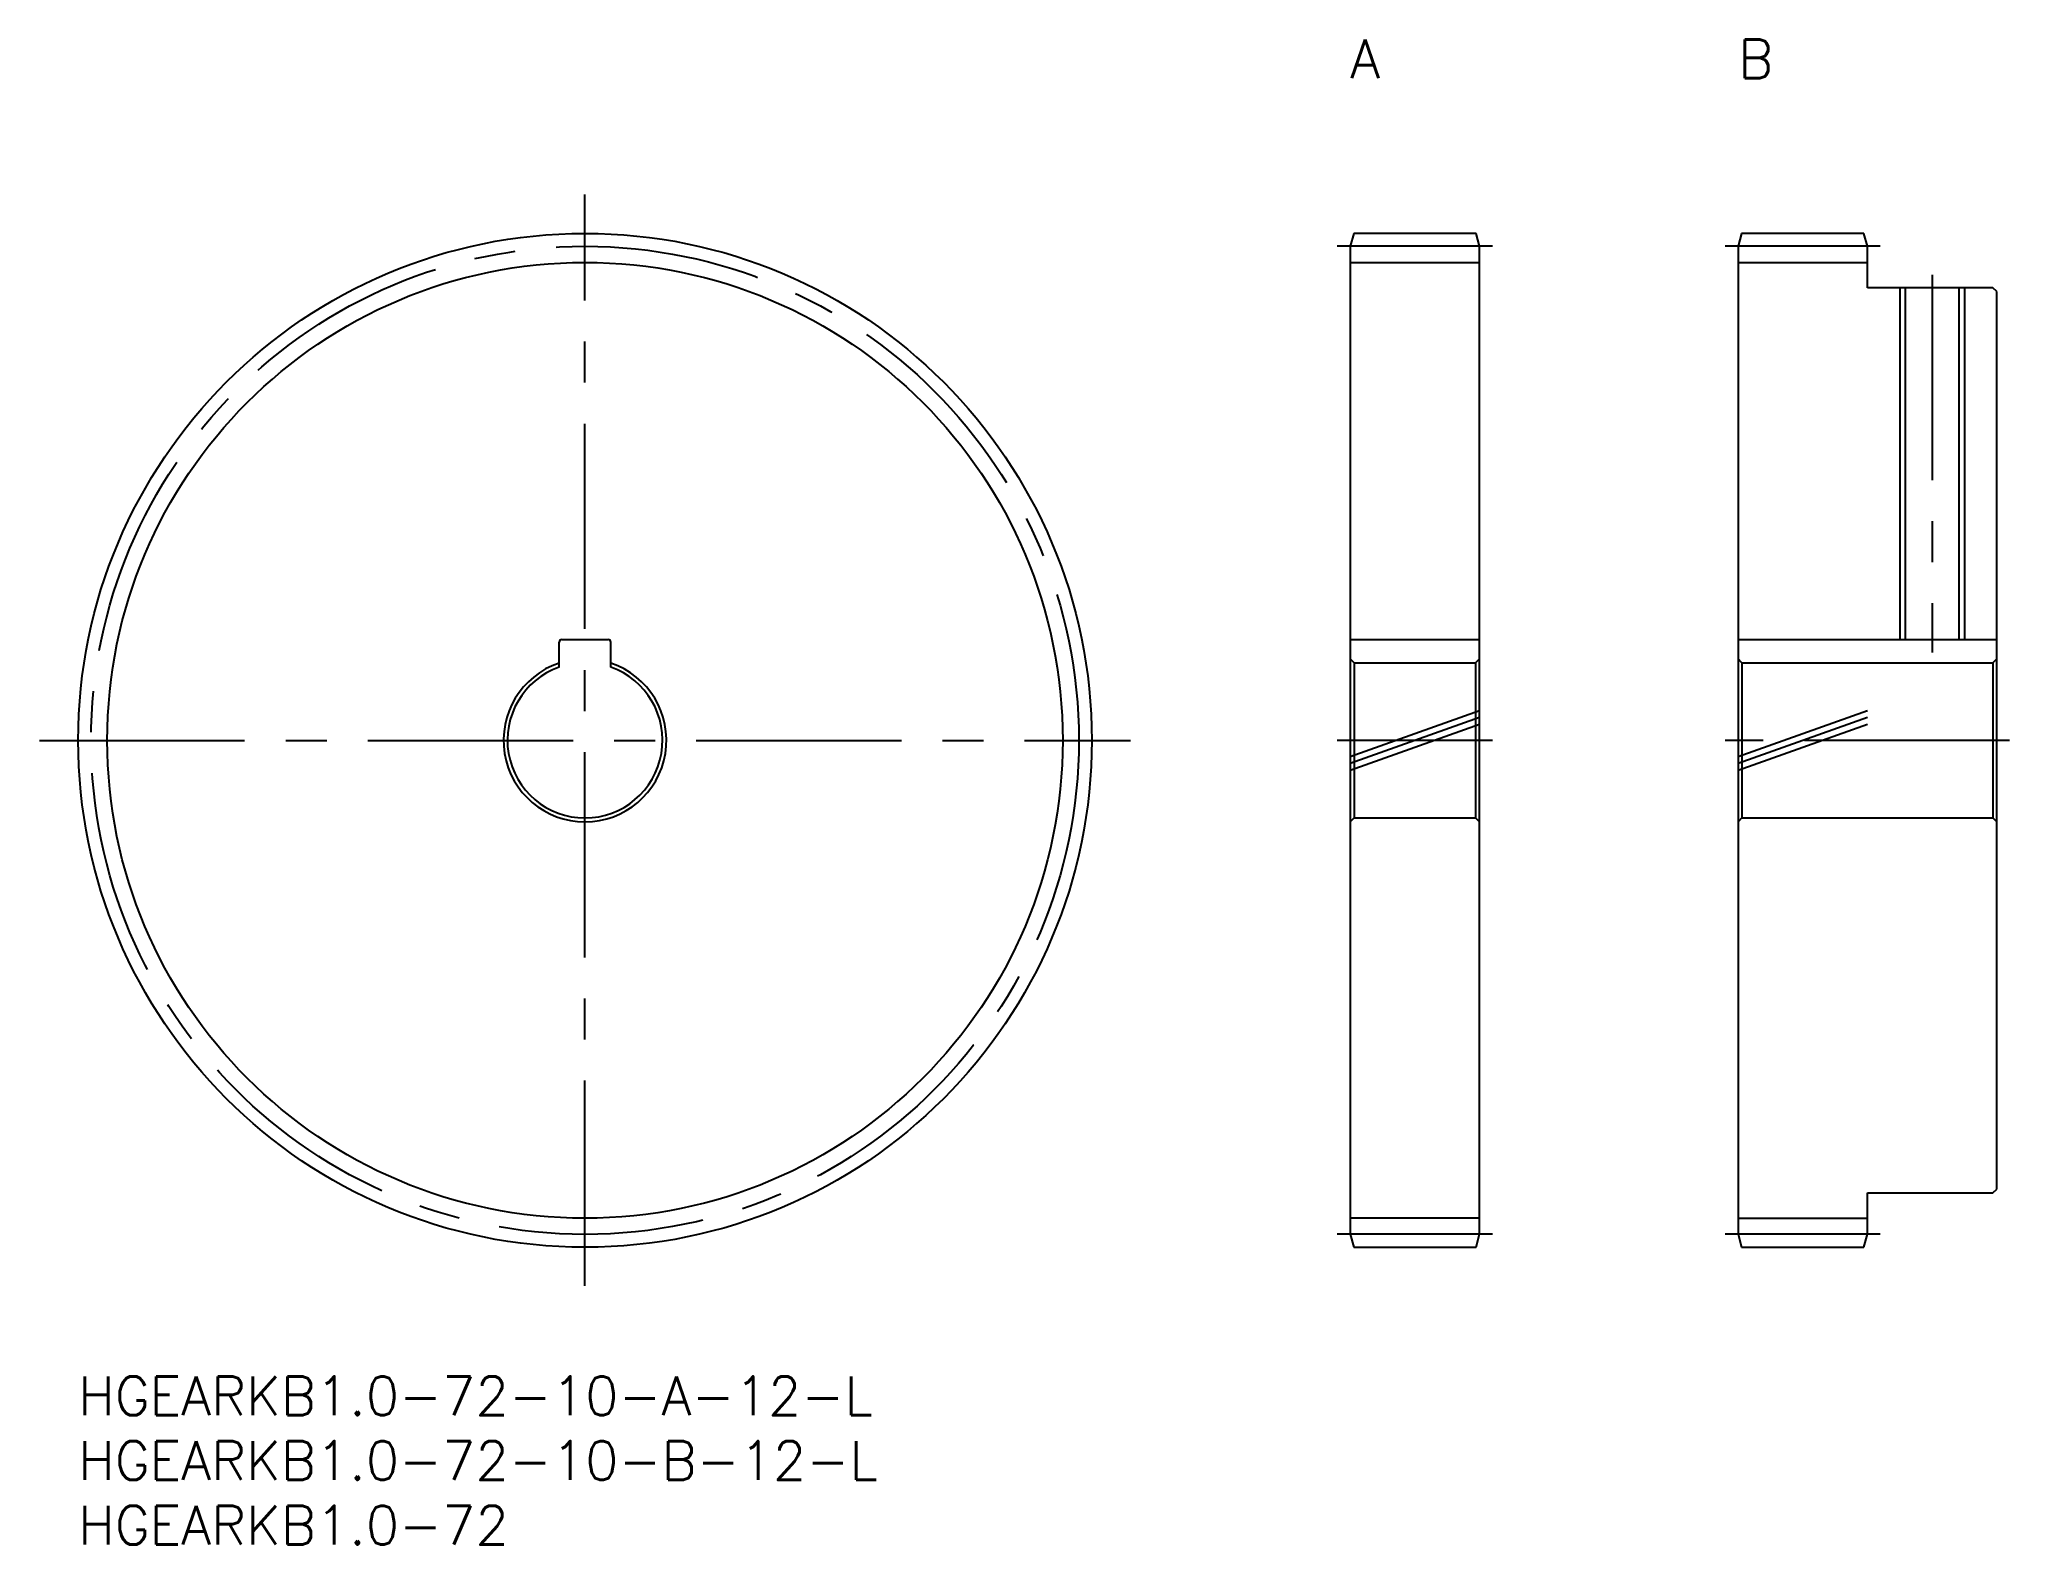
# Model space of a CAD drawing. Extents: x -3 to 149, y -13 to 103.
import ezdxf

# ---------------------------------------------------------------- set-up
doc = ezdxf.new("R2010")
doc.units = 0
doc.header["$LTSCALE"] = 0.5
doc.linetypes.add('CENTER', pattern=[50.8, 31.75, -6.35, 6.35, -6.35])
doc.linetypes.add('PHANTOM', pattern=[63.5, 31.75, -6.35, 6.35, -6.35, 6.35, -6.35])
for name, color, linetype in [('MSM_CENTER', 1, 'CENTER'), ('MSM_CONTINUOUS', 7, 'CONTINUOUS'), ('MSM_IMAGINARY', 6, 'PHANTOM'), ('MSM_NARROW', 5, 'CONTINUOUS'), ('MSM_PART_NUMBER', 7, 'CONTINUOUS')]:
    doc.layers.add(name, color=color, linetype=linetype)
doc.styles.get("Standard").update_dxf_attribs({"font": 'txt.shx', "height": 1, "bigfont": 'bigfont.shx'})

# ---------------------------------------------------------------- blocks, each defined once
blk = doc.blocks.new('*U27')
at = {"layer": 'MSM_PART_NUMBER'}
blk.add_text('A', height=3, dxfattribs=at).set_placement((98.39, 100.39))
blk = doc.blocks.new('*U28')
at = {"layer": 'MSM_PART_NUMBER'}
blk.add_text('B', height=3, dxfattribs=at).set_placement((128.39, 100.39))
blk = doc.blocks.new('*U29')
at = {"layer": 'MSM_PART_NUMBER'}
blk.add_text('HGEARKB1.0-72-10-A-12-L', height=3, dxfattribs=at).set_placement((0, -3))
blk = doc.blocks.new('*U30')
at = {"layer": 'MSM_PART_NUMBER'}
blk.add_text('HGEARKB1.0-72-10-B-12-L', height=3, dxfattribs=at).set_placement((0, -8))
blk = doc.blocks.new('*U31')
at = {"layer": 'MSM_PART_NUMBER'}
blk.add_text('HGEARKB1.0-72', height=3, dxfattribs=at).set_placement((0, -13))

msp = doc.modelspace()

# ---------------------------------------------------------------- linework, layer by layer
at = {"layer": 'MSM_CENTER'}
for p, q in [((39.2, 7), (39.2, 91.39)), ((109.39, 87.39), (97.39, 87.39)), ((139.39, 87.39), (127.39, 87.39)), ((143.39, 85.19), (143.39, 55.99)), ((-3, 49.19), (81.39, 49.19)), ((109.39, 49.19), (97.39, 49.19)), ((149.39, 49.19), (127.39, 49.19)), ((109.39, 11), (97.39, 11)), ((139.39, 11), (127.39, 11))]:
    msp.add_line(p, q, dxfattribs=at)
msp.add_circle((39.2, 49.19), 38.2, dxfattribs=at)
at = {"layer": 'MSM_CONTINUOUS'}
for p, q in [((98.66, 88.39), (98.39, 87.39)), ((108.12, 88.39), (98.66, 88.39)), ((108.39, 87.39), (108.12, 88.39)), ((128.66, 88.39), (128.39, 87.39)), ((138.12, 88.39), (128.66, 88.39)), ((138.39, 87.39), (138.12, 88.39)), ((98.39, 87.39), (98.39, 11)), ((108.39, 11), (108.39, 87.39)), ((128.39, 87.39), (128.39, 11)), ((138.39, 84.19), (138.39, 87.39)), ((98.39, 86.14), (108.39, 86.14)), ((128.39, 86.14), (138.39, 86.14)), ((148.09, 84.19), (138.39, 84.19)), ((141.32, 84.19), (141.32, 56.99)), ((145.46, 84.19), (145.46, 56.99)), ((148.39, 83.89), (148.09, 84.19)), ((148.39, 14.49), (148.39, 83.89)), ((37.2, 54.85), (37.2, 56.79)), ((37.4, 56.99), (41, 56.99)), ((41.2, 54.85), (41.2, 56.79)), ((98.39, 56.99), (108.39, 56.99)), ((128.39, 56.99), (148.39, 56.99)), ((98.69, 55.19), (98.39, 55.5)), ((98.69, 55.19), (98.69, 43.19)), ((98.69, 55.19), (108.09, 55.19)), ((108.39, 55.5), (108.09, 55.19)), ((108.09, 55.19), (108.09, 43.19)), ((128.69, 55.19), (128.39, 55.5)), ((128.69, 55.19), (128.69, 43.19)), ((128.69, 55.19), (148.09, 55.19)), ((148.39, 55.5), (148.09, 55.19)), ((148.09, 55.19), (148.09, 43.19)), ((98.69, 43.19), (98.39, 42.89)), ((98.69, 43.19), (108.09, 43.19)), ((108.39, 42.89), (108.09, 43.19)), ((128.69, 43.19), (128.39, 42.89)), ((128.69, 43.19), (148.09, 43.19)), ((148.39, 42.89), (148.09, 43.19)), ((138.39, 11), (138.39, 14.2)), ((138.39, 14.2), (148.09, 14.2)), ((148.09, 14.2), (148.39, 14.49)), ((108.39, 12.25), (98.39, 12.25)), ((128.39, 12.25), (138.39, 12.25)), ((98.39, 11), (98.66, 10)), ((108.12, 10), (108.39, 11)), ((128.39, 11), (128.66, 10)), ((138.12, 10), (138.39, 11)), ((98.66, 10), (108.12, 10)), ((128.66, 10), (138.12, 10))]:
    msp.add_line(p, q, dxfattribs=at)
msp.add_circle((39.2, 49.19), 39.2, dxfattribs=at)
for centre, radius, start, end in [((37.4, 56.79), 0.2, 90, 180), ((41, 56.79), 0.2, 0, 90), ((39.2, 49.19), 6.3, 108.5094, 71.4906), ((39.2, 49.19), 6, 109.4712, 70.5288)]:
    msp.add_arc(centre, radius, start, end, dxfattribs=at)
at = {"layer": 'MSM_IMAGINARY'}
for p, q in [((98.39, 47.95), (108.39, 51.5)), ((98.39, 47.42), (108.39, 50.97)), ((98.39, 46.89), (108.39, 50.44)), ((128.39, 47.95), (138.39, 51.5)), ((128.39, 47.42), (138.39, 50.97)), ((128.39, 46.89), (138.39, 50.44))]:
    msp.add_line(p, q, dxfattribs=at)
at = {"layer": 'MSM_NARROW'}
for p, q in [((140.89, 84.19), (140.89, 56.99)), ((145.89, 84.19), (145.89, 56.99))]:
    msp.add_line(p, q, dxfattribs=at)
msp.add_circle((39.2, 49.19), 36.95, dxfattribs=at)

# ---------------------------------------------------------------- block references
at = {"layer": 'MSM_CONTINUOUS'}
for name in ['*U27', '*U28', '*U29', '*U30', '*U31']:
    msp.add_blockref(name, (0, 0), dxfattribs=at)

doc.saveas('drawing.dxf')
